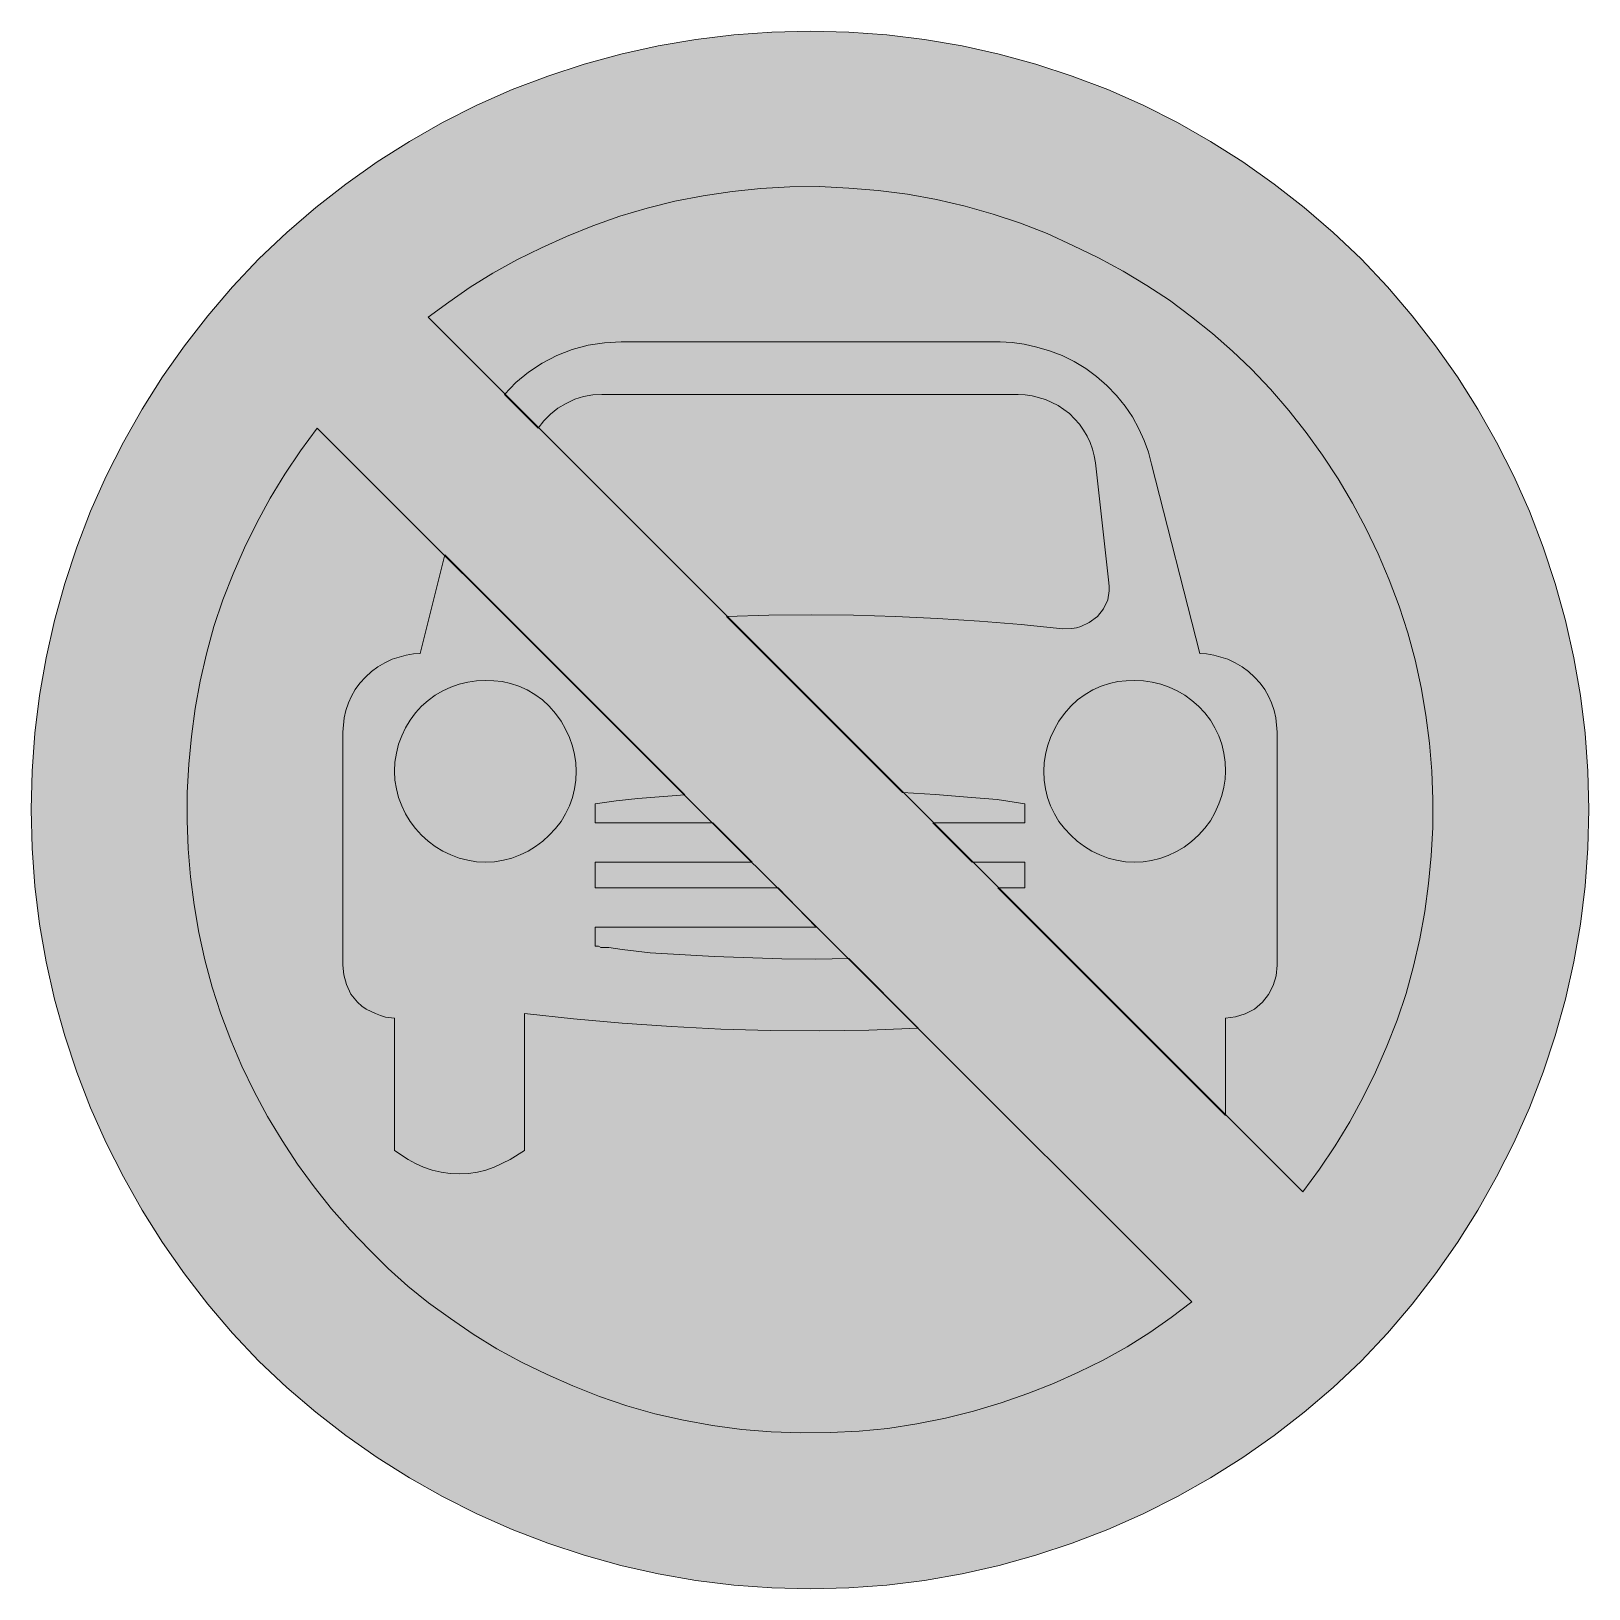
# Model space of a CAD drawing. Header units: metres. Extents: x 160 to 410, y 11 to 261.
import ezdxf

# ---------------------------------------------------------------- set-up
doc = ezdxf.new("R2010")
doc.units = ezdxf.units.M
for name, color, linetype, true_color in [('FILL_BLACK_000000', 7, 'Continuous', 0x000000), ('FILL_RED_FF0000', 7, 'Continuous', 0xff0000), ('FILL_WHITE_FFFFFF', 7, 'Continuous', 0xffffff)]:
    doc.layers.add(name, color=color, linetype=linetype, true_color=true_color)

msp = doc.modelspace()

# ---------------------------------------------------------------- hatches: boundary and pattern name
at = {"layer": 'FILL_BLACK_000000', "true_color": 0x000000}
h = msp.add_hatch(color=7, dxfattribs=at)
h.dxf.hatch_style = 1
h.paths.add_polyline_path([(317.1, 211.04), (319.07, 210.76), (321.08, 210.3), (323.1, 209.7), (325.12, 208.93), (327.08, 207.97), (328.95, 206.84), (330.66, 205.56), (332.34, 204.12), (333.88, 202.52), (335.24, 200.83), (336.42, 199.08), (337.43, 197.19), (338.29, 195.3), (338.98, 193.41), (339.48, 191.52), (347.22, 161.1), (348.33, 161.04), (349.47, 160.85), (351.72, 160.2), (352.9, 159.62), (354.02, 158.96), (355.06, 158.2), (356.04, 157.32), (356.92, 156.34), (357.66, 155.32), (358.27, 154.26), (358.74, 153.18), (359.18, 151.97), (359.46, 150.77), (359.64, 148.5), (359.64, 111.06), (359.48, 109.37), (359.01, 107.82), (358.27, 106.4), (357.3, 105.12), (355.99, 104.04), (354.53, 103.25), (352.97, 102.77), (351.36, 102.6), (351.36, 86.94), (314.82, 123.48), (319.14, 123.48), (319.14, 127.62), (310.68, 127.62), (304.38, 133.92), (319.14, 133.92), (319.14, 136.98), (314.69, 137.66), (309.96, 138.06), (304.81, 138.49), (299.52, 138.78), (271.26, 167.04), (278.07, 167.24), (284.86, 167.31), (291.64, 167.25), (298.4, 167.06), (305.14, 166.75), (311.86, 166.31), (318.57, 165.74), (325.26, 165.06), (326.7, 165.11), (327.44, 165.21), (328.14, 165.42), (329.49, 166.1), (330.84, 167.04), (331.79, 168.26), (332.46, 169.74), (332.69, 171.16), (332.71, 171.84), (332.64, 172.44), (330.48, 191.7), (330.29, 192.83), (330.01, 193.92), (329.63, 194.98), (329.15, 196), (328.58, 196.97), (327.92, 197.9), (326.34, 199.62), (324.49, 200.93), (322.47, 201.89), (320.32, 202.48), (319.2, 202.63), (318.06, 202.68), (251.28, 202.68), (249.8, 202.61), (248.33, 202.37), (246.9, 201.92), (245.52, 201.24), (244.21, 200.47), (243, 199.53), (241.93, 198.46), (241.02, 197.28), (235.62, 202.68), (237.47, 204.59), (239.51, 206.28), (241.7, 207.73), (244.04, 208.94), (246.49, 209.89), (249.04, 210.58), (251.66, 211), (254.34, 211.14), (315.18, 211.14), (317.1, 211.04)])
h.paths.add_polyline_path([(351.09, 145.12), (350.75, 146.53), (350.28, 147.89), (349.67, 149.19), (348.93, 150.43), (348.05, 151.58), (347.04, 152.64), (345.98, 153.59), (344.83, 154.43), (343.6, 155.14), (342.32, 155.72), (340.98, 156.18), (339.6, 156.51), (338.2, 156.71), (336.78, 156.78), (335.43, 156.74), (334.08, 156.6), (332.73, 156.32), (331.38, 155.88), (330.06, 155.27), (328.82, 154.53), (327.63, 153.65), (326.52, 152.64), (325.51, 151.5), (324.63, 150.26), (323.89, 148.94), (323.28, 147.6), (322.81, 146.25), (322.47, 144.9), (322.27, 143.55), (322.2, 142.2), (322.27, 140.78), (322.47, 139.38), (322.81, 138), (323.28, 136.67), (323.89, 135.38), (324.63, 134.15), (325.51, 133), (326.52, 131.94), (327.57, 130.98), (328.71, 130.13), (329.91, 129.39), (331.18, 128.77), (332.51, 128.27), (333.89, 127.92), (335.31, 127.69), (336.78, 127.62), (338.13, 127.69), (339.48, 127.89), (340.83, 128.23), (342.18, 128.7), (343.5, 129.31), (344.75, 130.05), (345.93, 130.93), (347.04, 131.94), (348.05, 133.06), (348.93, 134.26), (349.67, 135.56), (350.28, 136.98), (350.75, 138.33), (351.09, 139.66), (351.29, 140.95), (351.36, 142.2), (351.29, 143.67), (351.09, 145.12)], flags=16)
h = msp.add_hatch(color=7, dxfattribs=at)
h.dxf.hatch_style = 1
h.paths.add_polyline_path([(236.56, 79.88), (234, 78.66), (232.65, 78.19), (231.28, 77.85), (229.87, 77.65), (228.42, 77.58), (226.94, 77.65), (225.47, 77.85), (224.04, 78.19), (222.66, 78.66), (221.37, 79.23), (220.18, 79.88), (217.98, 81.36), (217.98, 102.6), (216.52, 102.76), (215.73, 102.98), (214.92, 103.32), (213.41, 104.02), (212.72, 104.51), (212.04, 105.12), (210.99, 106.45), (210.26, 107.96), (209.84, 109.52), (209.7, 111.06), (209.7, 148.5), (209.88, 150.77), (210.16, 151.97), (210.6, 153.18), (211.07, 154.26), (211.68, 155.32), (212.42, 156.34), (213.3, 157.32), (214.28, 158.2), (215.32, 158.96), (216.44, 159.62), (217.62, 160.2), (219.87, 160.85), (221.01, 161.04), (222.12, 161.1), (226.08, 176.94), (264.6, 138.42), (257.06, 137.84), (253.54, 137.46), (250.2, 136.98), (250.2, 133.92), (269.1, 133.92), (275.4, 127.62), (250.2, 127.62), (250.2, 123.48), (279.54, 123.48), (285.66, 117.18), (250.2, 117.18), (250.2, 114.12), (250.74, 114.12), (251.1, 113.94), (251.28, 113.94), (252.36, 113.94), (254.52, 113.58), (259.02, 113.04), (269.28, 112.5), (280.15, 112.12), (285.56, 112.07), (290.88, 112.14), (302.04, 100.98), (294.1, 100.67), (286.2, 100.55), (278.3, 100.6), (270.36, 100.8), (262.43, 101.24), (254.54, 101.79), (246.69, 102.47), (238.86, 103.32), (238.86, 81.36), (236.56, 79.88)])
h.paths.add_polyline_path([(246.87, 144.9), (246.53, 146.25), (246.06, 147.6), (245.45, 148.94), (244.71, 150.26), (243.83, 151.5), (242.82, 152.64), (241.71, 153.65), (240.52, 154.53), (239.28, 155.27), (237.96, 155.88), (236.61, 156.32), (235.26, 156.6), (233.91, 156.74), (232.56, 156.78), (231.14, 156.71), (229.74, 156.51), (228.36, 156.18), (227.02, 155.72), (225.74, 155.14), (224.51, 154.43), (223.36, 153.59), (222.3, 152.64), (221.34, 151.58), (220.49, 150.43), (219.75, 149.19), (219.13, 147.89), (218.63, 146.53), (218.28, 145.12), (218.05, 143.67), (217.98, 142.2), (218.05, 140.78), (218.28, 139.38), (218.63, 138), (219.13, 136.67), (219.75, 135.38), (220.49, 134.15), (221.34, 133), (222.3, 131.94), (223.36, 130.98), (224.51, 130.13), (225.74, 129.39), (227.02, 128.77), (228.36, 128.27), (229.74, 127.92), (231.14, 127.69), (232.56, 127.62), (234.03, 127.69), (235.45, 127.92), (236.83, 128.27), (238.16, 128.77), (239.43, 129.39), (240.63, 130.13), (241.77, 130.98), (242.82, 131.94), (243.83, 133), (244.71, 134.15), (245.45, 135.38), (246.06, 136.67), (246.53, 138), (246.87, 139.38), (247.07, 140.78), (247.14, 142.2), (247.07, 143.55), (246.87, 144.9)], flags=16)
at = {"layer": 'FILL_RED_FF0000', "true_color": 0xff0000}
h = msp.add_hatch(color=7, dxfattribs=at)
h.dxf.hatch_style = 1
h.paths.add_polyline_path([(409.53, 129.89), (409.08, 123.74), (408.32, 117.64), (407.27, 111.6), (405.93, 105.63), (404.29, 99.73), (402.36, 93.92), (400.14, 88.2), (397.64, 82.59), (394.88, 77.11), (391.87, 71.77), (388.6, 66.58), (385.08, 61.55), (381.33, 56.69), (377.35, 52.01), (373.14, 47.52), (368.66, 43.31), (364, 39.33), (359.16, 35.58), (354.15, 32.06), (348.97, 28.79), (343.63, 25.78), (338.12, 23.02), (332.46, 20.52), (326.74, 18.3), (320.93, 16.37), (315.04, 14.73), (309.08, 13.39), (303.06, 12.34), (297, 11.58), (290.89, 11.13), (284.76, 10.98), (278.57, 11.13), (272.42, 11.58), (266.32, 12.34), (260.28, 13.39), (254.31, 14.73), (248.41, 16.37), (242.6, 18.3), (236.88, 20.52), (231.22, 23.02), (225.71, 25.78), (220.37, 28.79), (215.19, 32.06), (210.18, 35.58), (205.34, 39.33), (200.68, 43.31), (196.2, 47.52), (191.99, 52.01), (188.01, 56.69), (184.26, 61.55), (180.74, 66.58), (177.47, 71.77), (174.46, 77.11), (171.7, 82.59), (169.2, 88.2), (166.98, 93.92), (165.05, 99.73), (163.41, 105.63), (162.07, 111.6), (161.02, 117.64), (160.26, 123.74), (159.81, 129.89), (159.66, 136.08), (159.81, 142.21), (160.26, 148.32), (161.02, 154.39), (162.07, 160.43), (163.41, 166.41), (165.05, 172.33), (166.98, 178.18), (169.2, 183.96), (171.7, 189.56), (174.46, 195.02), (177.47, 200.33), (180.74, 205.49), (184.26, 210.49), (188.01, 215.32), (191.99, 219.98), (196.2, 224.46), (200.68, 228.68), (205.34, 232.68), (210.18, 236.46), (215.19, 240.01), (220.37, 243.31), (225.71, 246.36), (231.22, 249.14), (236.88, 251.64), (242.6, 253.8), (248.41, 255.68), (254.31, 257.29), (260.28, 258.62), (266.32, 259.65), (272.42, 260.4), (278.57, 260.85), (284.76, 261), (290.89, 260.85), (297, 260.4), (303.06, 259.65), (309.08, 258.62), (315.04, 257.29), (320.93, 255.68), (326.74, 253.8), (332.46, 251.64), (338.12, 249.14), (343.63, 246.36), (348.97, 243.31), (354.15, 240.01), (359.16, 236.46), (364, 232.68), (368.66, 228.68), (373.14, 224.46), (377.35, 219.98), (381.33, 215.32), (385.08, 210.49), (388.6, 205.49), (391.87, 200.33), (394.88, 195.02), (397.64, 189.56), (400.14, 183.96), (402.36, 178.18), (404.29, 172.33), (405.93, 166.41), (407.27, 160.43), (408.32, 154.39), (409.08, 148.32), (409.53, 142.21), (409.68, 136.08), (409.53, 129.89)])
at = {"layer": 'FILL_WHITE_FFFFFF', "true_color": 0xffffff}
h = msp.add_hatch(color=7, dxfattribs=at)
h.dxf.hatch_style = 1
h.paths.add_polyline_path([(223.38, 215.1), (226.69, 217.52), (230.15, 219.89), (233.78, 222.16), (237.6, 224.28), (241.55, 226.24), (245.61, 228.06), (249.8, 229.75), (254.16, 231.3), (258.52, 232.58), (262.96, 233.69), (267.5, 234.59), (272.16, 235.26), (276.78, 235.72), (281.45, 236), (286.16, 236.04), (290.88, 235.8), (295.6, 235.43), (300.31, 234.83), (304.98, 234), (309.6, 232.92), (314.05, 231.63), (318.44, 230.18), (322.74, 228.52), (326.88, 226.62), (330.99, 224.63), (334.96, 222.48), (338.75, 220.19), (342.36, 217.8), (345.91, 215.17), (349.27, 212.45), (352.46, 209.65), (355.5, 206.82), (358.6, 203.52), (361.54, 200.1), (364.32, 196.57), (366.95, 192.92), (369.42, 189.14), (371.73, 185.25), (373.87, 181.25), (375.84, 177.12), (377.63, 172.96), (379.22, 168.73), (380.6, 164.43), (381.78, 160.07), (382.76, 155.65), (383.54, 151.2), (384.11, 146.71), (384.48, 142.2), (384.65, 137.68), (384.62, 133.16), (384.39, 128.66), (383.96, 124.18), (383.34, 119.72), (382.53, 115.29), (381.53, 110.9), (380.34, 106.56), (378.9, 102.27), (377.27, 98.06), (375.46, 93.93), (373.48, 89.89), (371.31, 85.94), (368.97, 82.08), (366.46, 78.34), (363.78, 74.7), (223.38, 215.1)])
h = msp.add_hatch(color=7, dxfattribs=at)
h.dxf.hatch_style = 1
h.paths.add_polyline_path([(345.96, 57.06), (342.65, 54.53), (339.19, 52.11), (335.56, 49.82), (331.74, 47.7), (327.79, 45.75), (323.75, 43.94), (319.62, 42.31), (315.36, 40.86), (310.9, 39.5), (306.41, 38.39), (301.84, 37.47), (297.18, 36.72), (292.56, 36.28), (287.89, 36.05), (283.18, 36.01), (278.46, 36.18), (273.74, 36.58), (269.03, 37.22), (264.36, 38.05), (259.74, 39.06), (255.29, 40.37), (250.9, 41.87), (246.6, 43.54), (242.46, 45.36), (238.35, 47.35), (234.38, 49.52), (230.59, 51.87), (226.98, 54.36), (223.44, 56.89), (220.1, 59.58), (216.96, 62.41), (214.02, 65.34), (210.86, 68.59), (207.88, 71.98), (205.06, 75.5), (202.41, 79.16), (199.93, 82.93), (197.62, 86.81), (195.47, 90.79), (193.5, 94.86), (191.71, 99.02), (190.13, 103.25), (188.74, 107.55), (187.56, 111.92), (186.58, 116.33), (185.81, 120.78), (185.23, 125.27), (184.86, 129.78), (184.69, 134.3), (184.72, 138.82), (184.95, 143.32), (185.38, 147.8), (186, 152.26), (186.81, 156.69), (187.81, 161.08), (189, 165.42), (190.44, 169.71), (192.07, 173.92), (193.88, 178.05), (195.86, 182.09), (198.03, 186.04), (200.37, 189.9), (202.88, 193.64), (205.56, 197.28), (345.96, 57.06)])

# ---------------------------------------------------------------- linework, layer by layer
at = {"layer": 'FILL_BLACK_000000', "lineweight": 0, "true_color": 0x000000}
for points in [[(317.1, 211.04), (319.07, 210.76), (321.08, 210.3), (323.1, 209.7), (325.12, 208.93), (327.08, 207.97), (328.95, 206.84), (330.66, 205.56), (332.34, 204.12), (333.88, 202.52), (335.24, 200.83), (336.42, 199.08), (337.43, 197.19), (338.29, 195.3), (338.98, 193.41), (339.48, 191.52), (347.22, 161.1), (348.33, 161.04), (349.47, 160.85), (351.72, 160.2), (352.9, 159.62), (354.02, 158.96), (355.06, 158.2), (356.04, 157.32), (356.92, 156.34), (357.66, 155.32), (358.27, 154.26), (358.74, 153.18), (359.18, 151.97), (359.46, 150.77), (359.64, 148.5), (359.64, 111.06), (359.48, 109.37), (359.01, 107.82), (358.27, 106.4), (357.3, 105.12), (355.99, 104.04), (354.53, 103.25), (352.97, 102.77), (351.36, 102.6), (351.36, 86.94), (314.82, 123.48), (319.14, 123.48), (319.14, 127.62), (310.68, 127.62), (304.38, 133.92), (319.14, 133.92), (319.14, 136.98), (314.69, 137.66), (309.96, 138.06), (304.81, 138.49), (299.52, 138.78), (271.26, 167.04), (278.07, 167.24), (284.86, 167.31), (291.64, 167.25), (298.4, 167.06), (305.14, 166.75), (311.86, 166.31), (318.57, 165.74), (325.26, 165.06), (326.7, 165.11), (327.44, 165.21), (328.14, 165.42), (329.49, 166.1), (330.84, 167.04), (331.79, 168.26), (332.46, 169.74), (332.69, 171.16), (332.71, 171.84), (332.64, 172.44), (330.48, 191.7), (330.29, 192.83), (330.01, 193.92), (329.63, 194.98), (329.15, 196), (328.58, 196.97), (327.92, 197.9), (326.34, 199.62), (324.49, 200.93), (322.47, 201.89), (320.32, 202.48), (319.2, 202.63), (318.06, 202.68), (251.28, 202.68), (249.8, 202.61), (248.33, 202.37), (246.9, 201.92), (245.52, 201.24), (244.21, 200.47), (243, 199.53), (241.93, 198.46), (241.02, 197.28), (235.62, 202.68), (237.47, 204.59), (239.51, 206.28), (241.7, 207.73), (244.04, 208.94), (246.49, 209.89), (249.04, 210.58), (251.66, 211), (254.34, 211.14), (315.18, 211.14)], [(236.56, 79.88), (234, 78.66), (232.65, 78.19), (231.28, 77.85), (229.87, 77.65), (228.42, 77.58), (226.94, 77.65), (225.47, 77.85), (224.04, 78.19), (222.66, 78.66), (221.37, 79.23), (220.18, 79.88), (217.98, 81.36), (217.98, 102.6), (216.52, 102.76), (215.73, 102.98), (214.92, 103.32), (213.41, 104.02), (212.72, 104.51), (212.04, 105.12), (210.99, 106.45), (210.26, 107.96), (209.84, 109.52), (209.7, 111.06), (209.7, 148.5), (209.88, 150.77), (210.16, 151.97), (210.6, 153.18), (211.07, 154.26), (211.68, 155.32), (212.42, 156.34), (213.3, 157.32), (214.28, 158.2), (215.32, 158.96), (216.44, 159.62), (217.62, 160.2), (219.87, 160.85), (221.01, 161.04), (222.12, 161.1), (226.08, 176.94), (264.6, 138.42), (257.06, 137.84), (253.54, 137.46), (250.2, 136.98), (250.2, 133.92), (269.1, 133.92), (275.4, 127.62), (250.2, 127.62), (250.2, 123.48), (279.54, 123.48), (285.66, 117.18), (250.2, 117.18), (250.2, 114.12), (250.74, 114.12), (251.1, 113.94), (251.28, 113.94), (252.36, 113.94), (254.52, 113.58), (259.02, 113.04), (269.28, 112.5), (280.15, 112.12), (285.56, 112.07), (290.88, 112.14), (302.04, 100.98), (294.1, 100.67), (286.2, 100.55), (278.3, 100.6), (270.36, 100.8), (262.43, 101.24), (254.54, 101.79), (246.69, 102.47), (238.86, 103.32), (238.86, 81.36)], [(246.87, 144.9), (246.53, 146.25), (246.06, 147.6), (245.45, 148.94), (244.71, 150.26), (243.83, 151.5), (242.82, 152.64), (241.71, 153.65), (240.52, 154.53), (239.28, 155.27), (237.96, 155.88), (236.61, 156.32), (235.26, 156.6), (233.91, 156.74), (232.56, 156.78), (231.14, 156.71), (229.74, 156.51), (228.36, 156.18), (227.02, 155.72), (225.74, 155.14), (224.51, 154.43), (223.36, 153.59), (222.3, 152.64), (221.34, 151.58), (220.49, 150.43), (219.75, 149.19), (219.13, 147.89), (218.63, 146.53), (218.28, 145.12), (218.05, 143.67), (217.98, 142.2), (218.05, 140.78), (218.28, 139.38), (218.63, 138), (219.13, 136.67), (219.75, 135.38), (220.49, 134.15), (221.34, 133), (222.3, 131.94), (223.36, 130.98), (224.51, 130.13), (225.74, 129.39), (227.02, 128.77), (228.36, 128.27), (229.74, 127.92), (231.14, 127.69), (232.56, 127.62), (234.03, 127.69), (235.45, 127.92), (236.83, 128.27), (238.16, 128.77), (239.43, 129.39), (240.63, 130.13), (241.77, 130.98), (242.82, 131.94), (243.83, 133), (244.71, 134.15), (245.45, 135.38), (246.06, 136.67), (246.53, 138), (246.87, 139.38), (247.07, 140.78), (247.14, 142.2), (247.07, 143.55)], [(351.09, 145.12), (350.75, 146.53), (350.28, 147.89), (349.67, 149.19), (348.93, 150.43), (348.05, 151.58), (347.04, 152.64), (345.98, 153.59), (344.83, 154.43), (343.6, 155.14), (342.32, 155.72), (340.98, 156.18), (339.6, 156.51), (338.2, 156.71), (336.78, 156.78), (335.43, 156.74), (334.08, 156.6), (332.73, 156.32), (331.38, 155.88), (330.06, 155.27), (328.82, 154.53), (327.63, 153.65), (326.52, 152.64), (325.51, 151.5), (324.63, 150.26), (323.89, 148.94), (323.28, 147.6), (322.81, 146.25), (322.47, 144.9), (322.27, 143.55), (322.2, 142.2), (322.27, 140.78), (322.47, 139.38), (322.81, 138), (323.28, 136.67), (323.89, 135.38), (324.63, 134.15), (325.51, 133), (326.52, 131.94), (327.57, 130.98), (328.71, 130.13), (329.91, 129.39), (331.18, 128.77), (332.51, 128.27), (333.89, 127.92), (335.31, 127.69), (336.78, 127.62), (338.13, 127.69), (339.48, 127.89), (340.83, 128.23), (342.18, 128.7), (343.5, 129.31), (344.75, 130.05), (345.93, 130.93), (347.04, 131.94), (348.05, 133.06), (348.93, 134.26), (349.67, 135.56), (350.28, 136.98), (350.75, 138.33), (351.09, 139.66), (351.29, 140.95), (351.36, 142.2), (351.29, 143.67)]]:
    msp.add_lwpolyline(points, close=True, dxfattribs=at)
at = {"layer": 'FILL_RED_FF0000', "lineweight": 0, "true_color": 0xff0000}
msp.add_lwpolyline([(409.53, 129.89), (409.08, 123.74), (408.32, 117.64), (407.27, 111.6), (405.93, 105.63), (404.29, 99.73), (402.36, 93.92), (400.14, 88.2), (397.64, 82.59), (394.88, 77.11), (391.87, 71.77), (388.6, 66.58), (385.08, 61.55), (381.33, 56.69), (377.35, 52.01), (373.14, 47.52), (368.66, 43.31), (364, 39.33), (359.16, 35.58), (354.15, 32.06), (348.97, 28.79), (343.63, 25.78), (338.12, 23.02), (332.46, 20.52), (326.74, 18.3), (320.93, 16.37), (315.04, 14.73), (309.08, 13.39), (303.06, 12.34), (297, 11.58), (290.89, 11.13), (284.76, 10.98), (278.57, 11.13), (272.42, 11.58), (266.32, 12.34), (260.28, 13.39), (254.31, 14.73), (248.41, 16.37), (242.6, 18.3), (236.88, 20.52), (231.22, 23.02), (225.71, 25.78), (220.37, 28.79), (215.19, 32.06), (210.18, 35.58), (205.34, 39.33), (200.68, 43.31), (196.2, 47.52), (191.99, 52.01), (188.01, 56.69), (184.26, 61.55), (180.74, 66.58), (177.47, 71.77), (174.46, 77.11), (171.7, 82.59), (169.2, 88.2), (166.98, 93.92), (165.05, 99.73), (163.41, 105.63), (162.07, 111.6), (161.02, 117.64), (160.26, 123.74), (159.81, 129.89), (159.66, 136.08), (159.81, 142.21), (160.26, 148.32), (161.02, 154.39), (162.07, 160.43), (163.41, 166.41), (165.05, 172.33), (166.98, 178.18), (169.2, 183.96), (171.7, 189.56), (174.46, 195.02), (177.47, 200.33), (180.74, 205.49), (184.26, 210.49), (188.01, 215.32), (191.99, 219.98), (196.2, 224.46), (200.68, 228.68), (205.34, 232.68), (210.18, 236.46), (215.19, 240.01), (220.37, 243.31), (225.71, 246.36), (231.22, 249.14), (236.88, 251.64), (242.6, 253.8), (248.41, 255.68), (254.31, 257.29), (260.28, 258.62), (266.32, 259.65), (272.42, 260.4), (278.57, 260.85), (284.76, 261), (290.89, 260.85), (297, 260.4), (303.06, 259.65), (309.08, 258.62), (315.04, 257.29), (320.93, 255.68), (326.74, 253.8), (332.46, 251.64), (338.12, 249.14), (343.63, 246.36), (348.97, 243.31), (354.15, 240.01), (359.16, 236.46), (364, 232.68), (368.66, 228.68), (373.14, 224.46), (377.35, 219.98), (381.33, 215.32), (385.08, 210.49), (388.6, 205.49), (391.87, 200.33), (394.88, 195.02), (397.64, 189.56), (400.14, 183.96), (402.36, 178.18), (404.29, 172.33), (405.93, 166.41), (407.27, 160.43), (408.32, 154.39), (409.08, 148.32), (409.53, 142.21), (409.68, 136.08)], close=True, dxfattribs=at)
at = {"layer": 'FILL_WHITE_FFFFFF', "lineweight": 0, "true_color": 0xff0000}
for points in [[(223.38, 215.1), (226.69, 217.52), (230.15, 219.89), (233.78, 222.16), (237.6, 224.28), (241.55, 226.24), (245.61, 228.06), (249.8, 229.75), (254.16, 231.3), (258.52, 232.58), (262.96, 233.69), (267.5, 234.59), (272.16, 235.26), (276.78, 235.72), (281.45, 236), (286.16, 236.04), (290.88, 235.8), (295.6, 235.43), (300.31, 234.83), (304.98, 234), (309.6, 232.92), (314.05, 231.63), (318.44, 230.18), (322.74, 228.52), (326.88, 226.62), (330.99, 224.63), (334.96, 222.48), (338.75, 220.19), (342.36, 217.8), (345.91, 215.17), (349.27, 212.45), (352.46, 209.65), (355.5, 206.82), (358.6, 203.52), (361.54, 200.1), (364.32, 196.57), (366.95, 192.92), (369.42, 189.14), (371.73, 185.25), (373.87, 181.25), (375.84, 177.12), (377.63, 172.96), (379.22, 168.73), (380.6, 164.43), (381.78, 160.07), (382.76, 155.65), (383.54, 151.2), (384.11, 146.71), (384.48, 142.2), (384.65, 137.68), (384.62, 133.16), (384.39, 128.66), (383.96, 124.18), (383.34, 119.72), (382.53, 115.29), (381.53, 110.9), (380.34, 106.56), (378.9, 102.27), (377.27, 98.06), (375.46, 93.93), (373.48, 89.89), (371.31, 85.94), (368.97, 82.08), (366.46, 78.34), (363.78, 74.7)], [(345.96, 57.06), (342.65, 54.53), (339.19, 52.11), (335.56, 49.82), (331.74, 47.7), (327.79, 45.75), (323.75, 43.94), (319.62, 42.31), (315.36, 40.86), (310.9, 39.5), (306.41, 38.39), (301.84, 37.47), (297.18, 36.72), (292.56, 36.28), (287.89, 36.05), (283.18, 36.01), (278.46, 36.18), (273.74, 36.58), (269.03, 37.22), (264.36, 38.05), (259.74, 39.06), (255.29, 40.37), (250.9, 41.87), (246.6, 43.54), (242.46, 45.36), (238.35, 47.35), (234.38, 49.52), (230.59, 51.87), (226.98, 54.36), (223.44, 56.89), (220.1, 59.58), (216.96, 62.41), (214.02, 65.34), (210.86, 68.59), (207.88, 71.98), (205.06, 75.5), (202.41, 79.16), (199.93, 82.93), (197.62, 86.81), (195.47, 90.79), (193.5, 94.86), (191.71, 99.02), (190.13, 103.25), (188.74, 107.55), (187.56, 111.92), (186.58, 116.33), (185.81, 120.78), (185.23, 125.27), (184.86, 129.78), (184.69, 134.3), (184.72, 138.82), (184.95, 143.32), (185.38, 147.8), (186, 152.26), (186.81, 156.69), (187.81, 161.08), (189, 165.42), (190.44, 169.71), (192.07, 173.92), (193.88, 178.05), (195.86, 182.09), (198.03, 186.04), (200.37, 189.9), (202.88, 193.64), (205.56, 197.28)]]:
    msp.add_lwpolyline(points, close=True, dxfattribs=at)

doc.saveas('drawing.dxf')
